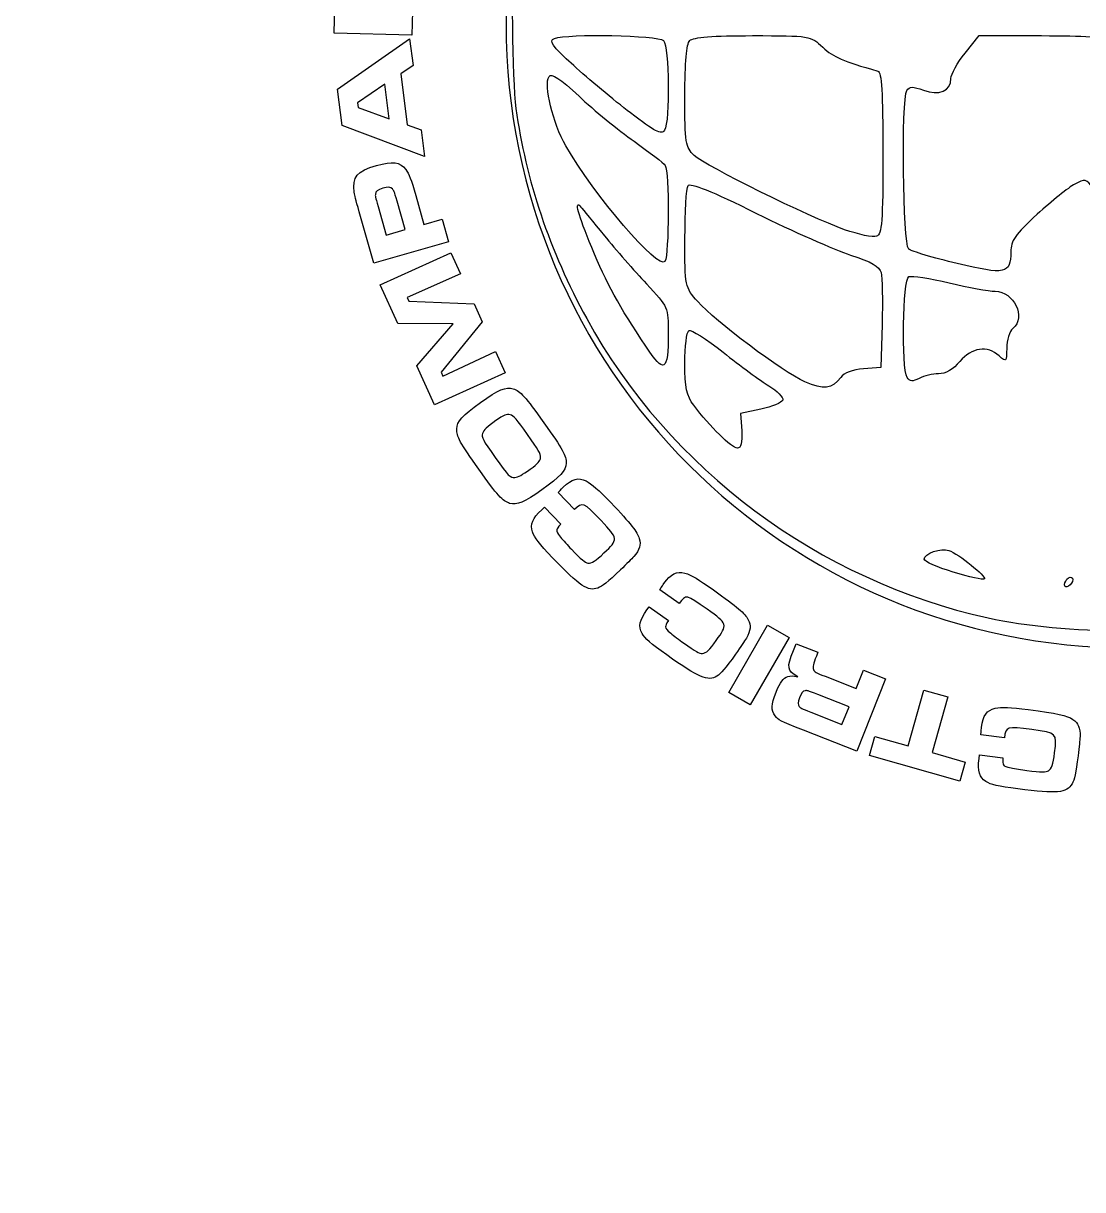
# Model space of a CAD drawing. Header units: millimetres. Extents: x -100 to 87, y -104 to 146.
# Drawn here: x -4.83 to 18.08, y 96.92 to 122.16 of the extents above; entities that cross this region are included whole.
import ezdxf

# ---------------------------------------------------------------- set-up
doc = ezdxf.new("R2010")
doc.units = ezdxf.units.MM
doc.header["$MEASUREMENT"] = 0
doc.layers.add('Layer 1', color=7, linetype='Continuous')

msp = doc.modelspace()

# ---------------------------------------------------------------- linework, layer by layer
at = {"layer": 'Layer 1', "color": 250, "lineweight": 20}
msp.add_open_spline([(54.1016, 110.9455), (54.1016, 110.9455), (54.1016, 110.9455), (54.1016, 110.9455), (54.1016, 110.9455), (51.9325, 110.9455), (50.1587, 109.2167), (50.1029, 107.0485), (50.1029, 107.0485), (50.1029, 107.0485), (50.1016, 100.9457), (50.1016, 100.9457), (50.1016, 100.9457), (50.1011, 98.1956), (47.8515, 95.9455), (45.1013, 95.9455), (45.1013, 95.9455), (45.1013, 95.9455), (-94.8981, 95.9455), (-94.8981, 95.9455), (-94.8981, 95.9455), (-97.6484, 95.9455), (-99.8984, 98.1956), (-99.8984, 100.9457), (-99.8984, 100.9457), (-99.8984, 100.9457), (-99.8984, 140.9453), (-99.8984, 140.9453), (-99.8984, 140.9453), (-99.8984, 143.6954), (-97.6484, 145.9455), (-94.8981, 145.9455), (-94.8981, 145.9455), (-94.8981, 145.9455), (45.1013, 145.9455), (45.1013, 145.9455), (45.1013, 145.9455), (47.8516, 145.9455), (50.101, 143.6954), (50.1016, 140.9453), (50.1016, 140.9453), (50.1016, 140.9453), (50.1029, 134.8425), (50.1029, 134.8425), (50.1029, 134.8425), (50.1587, 132.6743), (51.9325, 130.9455), (54.1016, 130.9455), (54.1016, 130.9455), (54.1016, 130.9455), (54.1016, 130.9455), (54.1016, 130.9455), (54.1016, 130.9455), (54.1016, 130.9455), (62.2716, 130.9455), (62.2716, 130.9455), (62.2716, 130.9455), (63.8286, 130.9455), (65.1023, 129.8324), (65.1023, 128.4719), (65.1023, 128.4719), (65.1023, 128.4719), (65.1023, 113.419), (65.1023, 113.419), (65.1023, 113.419), (65.1023, 112.0585), (63.8284, 110.9455), (62.2716, 110.9455), (62.2716, 110.9455), (62.2716, 110.9455), (54.1016, 110.9455), (54.1016, 110.9455)], degree=3, knots=[0, 0, 0, 0, 0.0526316, 0.0526316, 0.0526316, 0.0526316, 0.1052632, 0.1052632, 0.1052632, 0.1052632, 0.1578947, 0.1578947, 0.1578947, 0.1578947, 0.2105263, 0.2105263, 0.2105263, 0.2105263, 0.2631579, 0.2631579, 0.2631579, 0.2631579, 0.3157895, 0.3157895, 0.3157895, 0.3157895, 0.3684211, 0.3684211, 0.3684211, 0.3684211, 0.4210526, 0.4210526, 0.4210526, 0.4210526, 0.4736842, 0.4736842, 0.4736842, 0.4736842, 0.5263158, 0.5263158, 0.5263158, 0.5263158, 0.5789474, 0.5789474, 0.5789474, 0.5789474, 0.6315789, 0.6315789, 0.6315789, 0.6315789, 0.6842105, 0.6842105, 0.6842105, 0.6842105, 0.7368421, 0.7368421, 0.7368421, 0.7368421, 0.7894737, 0.7894737, 0.7894737, 0.7894737, 0.8421053, 0.8421053, 0.8421053, 0.8421053, 0.8947368, 0.8947368, 0.8947368, 0.8947368, 1, 1, 1, 1], dxfattribs=at)
at = {"layer": 'Layer 1', "color": 7}
msp.add_open_spline([(32.6312, 122.1556), (32.6312, 114.6936), (26.582, 108.6444), (19.12, 108.6444), (19.12, 108.6444), (11.658, 108.6444), (5.6088, 114.6936), (5.6088, 122.1556), (5.6088, 122.1556), (5.6088, 129.6177), (11.658, 135.6669), (19.12, 135.6669), (19.12, 135.6669), (26.582, 135.6669), (32.6312, 129.6177), (32.6312, 122.1556)], degree=3, knots=[0, 0, 0, 0, 0.2, 0.2, 0.2, 0.2, 0.4, 0.4, 0.4, 0.4, 0.6, 0.6, 0.6, 0.6, 1, 1, 1, 1], dxfattribs=at)
at = {"layer": 'Layer 1', "color": 250}
for points, knots in [([(5.7884, 123.9486), (5.8063, 124.1204), (5.9054, 124.6626), (6.0086, 125.1535), (6.0086, 125.1535), (6.9961, 129.8515), (10.9446, 133.9476), (15.5896, 135.0929), (15.5896, 135.0929), (18.0742, 135.7056), (21.5312, 135.5199), (23.7115, 134.6567), (23.7115, 134.6567), (25.3964, 133.9896), (27.3222, 132.7047), (28.546, 131.4312), (28.546, 131.4312), (30.128, 129.7849), (31.5609, 126.9934), (31.9634, 124.7735), (31.9634, 124.7735), (32.3447, 122.671), (32.1918, 119.9018), (31.5952, 118.1026), (31.5952, 118.1026), (31.2926, 117.19), (30.317, 115.2852), (29.7228, 114.4466), (29.7228, 114.4466), (29.0207, 113.4558), (27.6872, 112.1128), (26.7215, 111.4238), (26.7215, 111.4238), (25.3746, 110.4629), (23.3928, 109.5724), (21.928, 109.2698), (21.928, 109.2698), (20.2485, 108.9229), (17.692, 108.9346), (16.0358, 109.2968), (16.0358, 109.2968), (12.3784, 110.0967), (9.1356, 112.5151), (7.352, 115.773), (7.352, 115.773), (6.5497, 117.2384), (6.0326, 118.775), (5.8223, 120.3181), (5.8223, 120.3181), (5.7342, 120.9645), (5.7131, 123.2276), (5.7884, 123.9486)], [0, 0, 0, 0, 0.0714286, 0.0714286, 0.0714286, 0.0714286, 0.1428571, 0.1428571, 0.1428571, 0.1428571, 0.2142857, 0.2142857, 0.2142857, 0.2142857, 0.2857143, 0.2857143, 0.2857143, 0.2857143, 0.3571429, 0.3571429, 0.3571429, 0.3571429, 0.4285714, 0.4285714, 0.4285714, 0.4285714, 0.5, 0.5, 0.5, 0.5, 0.5714286, 0.5714286, 0.5714286, 0.5714286, 0.6428571, 0.6428571, 0.6428571, 0.6428571, 0.7142857, 0.7142857, 0.7142857, 0.7142857, 0.7857143, 0.7857143, 0.7857143, 0.7857143, 0.8571429, 0.8571429, 0.8571429, 0.8571429, 1, 1, 1, 1]), ([(1.887, 121.9489), (1.887, 121.9489), (3.5685, 121.9064), (3.5685, 121.9064), (3.5685, 121.9064), (3.5685, 121.9064), (3.5817, 122.4282), (3.5817, 122.4282), (3.5817, 122.4282), (3.5817, 122.4282), (2.3285, 122.4473), (2.3285, 122.4473), (2.3285, 122.4473), (2.3285, 122.4473), (2.3299, 122.5028), (2.3299, 122.5028), (2.3299, 122.5028), (2.3299, 122.5028), (3.6052, 123.356), (3.6052, 123.356), (3.6052, 123.356), (3.6052, 123.356), (3.6277, 124.2459), (3.6277, 124.2459), (3.6277, 124.2459), (3.6277, 124.2459), (1.9462, 124.2885), (1.9462, 124.2885), (1.9462, 124.2885), (1.9462, 124.2885), (1.933, 123.7665), (1.933, 123.7665), (1.933, 123.7665), (1.933, 123.7665), (3.1862, 123.7475), (3.1862, 123.7475), (3.1862, 123.7475), (3.1862, 123.7475), (3.1849, 123.6945), (3.1849, 123.6945), (3.1849, 123.6945), (3.1849, 123.6945), (1.9097, 122.8464), (1.9097, 122.8464), (1.9097, 122.8464), (1.9097, 122.8464), (1.887, 121.9489), (1.887, 121.9489)], [0, 0, 0, 0, 0.0769231, 0.0769231, 0.0769231, 0.0769231, 0.1538462, 0.1538462, 0.1538462, 0.1538462, 0.2307692, 0.2307692, 0.2307692, 0.2307692, 0.3076923, 0.3076923, 0.3076923, 0.3076923, 0.3846154, 0.3846154, 0.3846154, 0.3846154, 0.4615385, 0.4615385, 0.4615385, 0.4615385, 0.5384615, 0.5384615, 0.5384615, 0.5384615, 0.6153846, 0.6153846, 0.6153846, 0.6153846, 0.6923077, 0.6923077, 0.6923077, 0.6923077, 0.7692308, 0.7692308, 0.7692308, 0.7692308, 0.8461538, 0.8461538, 0.8461538, 0.8461538, 1, 1, 1, 1]), ([(8.2996, 120.2225), (8.8263, 119.8168), (8.9688, 119.7442), (9.0345, 119.8481), (9.0345, 119.8481), (9.1585, 120.044), (9.1394, 121.661), (9.0117, 121.7887), (9.0117, 121.7887), (8.895, 121.9054), (6.9378, 121.9438), (6.6542, 121.8349), (6.6542, 121.8349), (6.5226, 121.7845), (6.5939, 121.6844), (7.0708, 121.2499), (7.0708, 121.2499), (7.3872, 120.9616), (7.9402, 120.4993), (8.2996, 120.2225)], [0, 0, 0, 0, 0.1666667, 0.1666667, 0.1666667, 0.1666667, 0.3333333, 0.3333333, 0.3333333, 0.3333333, 0.5, 0.5, 0.5, 0.5, 0.6666667, 0.6666667, 0.6666667, 0.6666667, 1, 1, 1, 1]), ([(3.5952, 121.2466), (3.5952, 121.2466), (3.5218, 121.8244), (3.5218, 121.8244), (3.5218, 121.8244), (3.5218, 121.8244), (1.9642, 120.7392), (1.9642, 120.7392), (1.9642, 120.7392), (1.9642, 120.7392), (2.0648, 119.9487), (2.0648, 119.9487), (2.0648, 119.9487), (2.0648, 119.9487), (3.8456, 119.2777), (3.8456, 119.2777), (3.8456, 119.2777), (3.8456, 119.2777), (3.7718, 119.8582), (3.7718, 119.8582), (3.7718, 119.8582), (3.7718, 119.8582), (3.471, 119.9648), (3.471, 119.9648), (3.471, 119.9648), (3.471, 119.9648), (3.3307, 121.068), (3.3307, 121.068), (3.3307, 121.068), (3.3307, 121.068), (3.5952, 121.2466), (3.5952, 121.2466)], [0, 0, 0, 0, 0.1111111, 0.1111111, 0.1111111, 0.1111111, 0.2222222, 0.2222222, 0.2222222, 0.2222222, 0.3333333, 0.3333333, 0.3333333, 0.3333333, 0.4444444, 0.4444444, 0.4444444, 0.4444444, 0.5555556, 0.5555556, 0.5555556, 0.5555556, 0.6666667, 0.6666667, 0.6666667, 0.6666667, 0.7777778, 0.7777778, 0.7777778, 0.7777778, 1, 1, 1, 1]), ([(9.6766, 119.3049), (9.9202, 119.0768), (12.1609, 117.9699), (12.9311, 117.6972), (12.9311, 117.6972), (13.2361, 117.5892), (13.5474, 117.5246), (13.6228, 117.5535), (13.6228, 117.5535), (13.7396, 117.5983), (13.7599, 117.8642), (13.7599, 119.3521), (13.7599, 119.3521), (13.7599, 120.6728), (13.7327, 121.1058), (13.6483, 121.1294), (13.6483, 121.1294), (12.891, 121.3419), (12.6945, 121.427), (12.4614, 121.6433), (12.4614, 121.6433), (12.1898, 121.8955), (12.1879, 121.8958), (10.9397, 121.8958), (10.9397, 121.8958), (10.0867, 121.8958), (9.6559, 121.8618), (9.5829, 121.7887), (9.5829, 121.7887), (9.5112, 121.717), (9.4758, 121.3194), (9.4758, 120.5873), (9.4758, 120.5873), (9.4758, 119.5676), (9.4895, 119.4801), (9.6766, 119.3049)], [0, 0, 0, 0, 0.1, 0.1, 0.1, 0.1, 0.2, 0.2, 0.2, 0.2, 0.3, 0.3, 0.3, 0.3, 0.4, 0.4, 0.4, 0.4, 0.5, 0.5, 0.5, 0.5, 0.6, 0.6, 0.6, 0.6, 0.7, 0.7, 0.7, 0.7, 0.8, 0.8, 0.8, 0.8, 1, 1, 1, 1]), ([(14.3177, 117.2765), (14.3791, 117.2273), (14.851, 117.0867), (15.3664, 116.9638), (15.3664, 116.9638), (16.4077, 116.7157), (16.5267, 116.7412), (16.5267, 117.2131), (16.5267, 117.2131), (16.5267, 117.4599), (16.6177, 117.59), (17.0983, 118.0304), (17.0983, 118.0304), (17.4127, 118.3185), (17.7775, 118.6118), (17.9091, 118.6822), (17.9091, 118.6822), (18.1314, 118.8011), (18.1596, 118.7952), (18.3079, 118.5986), (18.3079, 118.5986), (18.4103, 118.4629), (18.5195, 118.4071), (18.6127, 118.4428), (18.6127, 118.4428), (18.7395, 118.4915), (18.758, 118.7021), (18.758, 120.0901), (18.758, 120.0901), (18.758, 121.2089), (18.7262, 121.7134), (18.651, 121.7887), (18.651, 121.7887), (18.5771, 121.8625), (18.1247, 121.8957), (17.1932, 121.8957), (17.1932, 121.8957), (17.1932, 121.8957), (15.8426, 121.8957), (15.8426, 121.8957), (15.8426, 121.8957), (15.8426, 121.8957), (15.5376, 121.5164), (15.5376, 121.5164), (15.5376, 121.5164), (15.3699, 121.3078), (15.2326, 121.0614), (15.2326, 120.9689), (15.2326, 120.9689), (15.2326, 120.6985), (14.9727, 120.5873), (14.637, 120.714), (14.637, 120.714), (14.4097, 120.7998), (14.3346, 120.7994), (14.2791, 120.7122), (14.2791, 120.7122), (14.1556, 120.5176), (14.1909, 117.3781), (14.3178, 117.2765), (14.3178, 117.2765), (14.3178, 117.2765), (14.3177, 117.2765), (14.3177, 117.2765)], [0, 0, 0, 0, 0.0588235, 0.0588235, 0.0588235, 0.0588235, 0.1176471, 0.1176471, 0.1176471, 0.1176471, 0.1764706, 0.1764706, 0.1764706, 0.1764706, 0.2352941, 0.2352941, 0.2352941, 0.2352941, 0.2941176, 0.2941176, 0.2941176, 0.2941176, 0.3529412, 0.3529412, 0.3529412, 0.3529412, 0.4117647, 0.4117647, 0.4117647, 0.4117647, 0.4705882, 0.4705882, 0.4705882, 0.4705882, 0.5294118, 0.5294118, 0.5294118, 0.5294118, 0.5882353, 0.5882353, 0.5882353, 0.5882353, 0.6470588, 0.6470588, 0.6470588, 0.6470588, 0.7058824, 0.7058824, 0.7058824, 0.7058824, 0.7647059, 0.7647059, 0.7647059, 0.7647059, 0.8235294, 0.8235294, 0.8235294, 0.8235294, 0.8823529, 0.8823529, 0.8823529, 0.8823529, 1, 1, 1, 1]), ([(6.8996, 119.5112), (7.5033, 118.452), (8.916, 116.8059), (9.0459, 117.0105), (9.0459, 117.0105), (9.1346, 117.1501), (9.1386, 118.9635), (9.0505, 119.0874), (9.0505, 119.0874), (9.0144, 119.1382), (8.7108, 119.3732), (8.3759, 119.6098), (8.3759, 119.6098), (8.0409, 119.8464), (7.5057, 120.2842), (7.1865, 120.5828), (7.1865, 120.5828), (6.7766, 120.9662), (6.5858, 121.0929), (6.5369, 121.0138), (6.5369, 121.0138), (6.4206, 120.8257), (6.6192, 120.0034), (6.8996, 119.5112), (6.8996, 119.5112), (6.8996, 119.5112), (6.8996, 119.5112), (6.8996, 119.5112)], [0, 0, 0, 0, 0.125, 0.125, 0.125, 0.125, 0.25, 0.25, 0.25, 0.25, 0.375, 0.375, 0.375, 0.375, 0.5, 0.5, 0.5, 0.5, 0.625, 0.625, 0.625, 0.625, 0.75, 0.75, 0.75, 0.75, 1, 1, 1, 1]), ([(2.9881, 120.844), (2.9881, 120.844), (3.0829, 120.0985), (3.0829, 120.0985), (3.0829, 120.0985), (3.0829, 120.0985), (2.4088, 120.3407), (2.4088, 120.3407), (2.4088, 120.3407), (2.4088, 120.3407), (2.3961, 120.4408), (2.3961, 120.4408), (2.3961, 120.4408), (2.3961, 120.4408), (2.9881, 120.844), (2.9881, 120.844)], [0, 0, 0, 0, 0.2, 0.2, 0.2, 0.2, 0.4, 0.4, 0.4, 0.4, 0.6, 0.6, 0.6, 0.6, 1, 1, 1, 1]), ([(4.366, 117.4323), (4.366, 117.4323), (4.2262, 117.9248), (4.2262, 117.9248), (4.2262, 117.9248), (4.2262, 117.9248), (3.8307, 117.8125), (3.8307, 117.8125), (3.8307, 117.8125), (3.8307, 117.8125), (3.6544, 118.4335), (3.6544, 118.4335), (3.6544, 118.4335), (3.5524, 118.7926), (3.5111, 118.9014), (3.4389, 118.9988), (3.4389, 118.9988), (3.313, 119.165), (3.1551, 119.1857), (2.8033, 119.0858), (2.8033, 119.0858), (2.3812, 118.966), (2.2782, 118.8397), (2.3255, 118.5071), (2.3255, 118.5071), (2.3392, 118.4218), (2.3505, 118.3726), (2.4332, 118.0815), (2.4332, 118.0815), (2.4332, 118.0815), (2.748, 116.9729), (2.748, 116.9729), (2.748, 116.9729), (2.748, 116.9729), (4.366, 117.4323), (4.366, 117.4323)], [0, 0, 0, 0, 0.1, 0.1, 0.1, 0.1, 0.2, 0.2, 0.2, 0.2, 0.3, 0.3, 0.3, 0.3, 0.4, 0.4, 0.4, 0.4, 0.5, 0.5, 0.5, 0.5, 0.6, 0.6, 0.6, 0.6, 0.7, 0.7, 0.7, 0.7, 0.8, 0.8, 0.8, 0.8, 1, 1, 1, 1]), ([(9.7546, 116.1401), (10.1225, 115.7211), (11.5948, 114.6187), (12.0717, 114.4052), (12.0717, 114.4052), (12.4745, 114.2248), (12.6656, 114.248), (12.8466, 114.4993), (12.8466, 114.4993), (12.9165, 114.5964), (13.1037, 114.6667), (13.3375, 114.6836), (13.3375, 114.6836), (13.3375, 114.6836), (13.7153, 114.711), (13.7153, 114.711), (13.7153, 114.711), (13.7153, 114.711), (13.7413, 115.6482), (13.7413, 115.6482), (13.7413, 115.6482), (13.7556, 116.1636), (13.7469, 116.6674), (13.7219, 116.7676), (13.7219, 116.7676), (13.6886, 116.9013), (13.512, 117.0029), (13.0597, 117.1486), (13.0597, 117.1486), (12.7204, 117.2579), (11.8054, 117.6635), (11.0262, 118.0501), (11.0262, 118.0501), (10.0585, 118.5303), (9.5889, 118.7206), (9.5441, 118.6509), (9.5441, 118.6509), (9.508, 118.5948), (9.4779, 118.0783), (9.4772, 117.5032), (9.4772, 117.5032), (9.4758, 116.4588), (9.476, 116.4573), (9.7546, 116.1401)], [0, 0, 0, 0, 0.0833333, 0.0833333, 0.0833333, 0.0833333, 0.1666667, 0.1666667, 0.1666667, 0.1666667, 0.25, 0.25, 0.25, 0.25, 0.3333333, 0.3333333, 0.3333333, 0.3333333, 0.4166667, 0.4166667, 0.4166667, 0.4166667, 0.5, 0.5, 0.5, 0.5, 0.5833333, 0.5833333, 0.5833333, 0.5833333, 0.6666667, 0.6666667, 0.6666667, 0.6666667, 0.75, 0.75, 0.75, 0.75, 0.8333333, 0.8333333, 0.8333333, 0.8333333, 1, 1, 1, 1]), ([(3.4256, 117.6975), (3.4256, 117.6975), (3.0132, 117.5804), (3.0132, 117.5804), (3.0132, 117.5804), (3.0132, 117.5804), (2.8383, 118.1966), (2.8383, 118.1966), (2.8383, 118.1966), (2.778, 118.418), (2.7766, 118.4228), (2.7816, 118.4609), (2.7816, 118.4609), (2.7886, 118.5285), (2.8292, 118.5609), (2.9432, 118.5933), (2.9432, 118.5933), (3.0572, 118.6257), (3.1081, 118.6218), (3.1486, 118.5809), (3.1486, 118.5809), (3.1821, 118.5459), (3.1849, 118.5361), (3.2507, 118.3137), (3.2507, 118.3137), (3.2507, 118.3137), (3.4256, 117.6975), (3.4256, 117.6975)], [0, 0, 0, 0, 0.125, 0.125, 0.125, 0.125, 0.25, 0.25, 0.25, 0.25, 0.375, 0.375, 0.375, 0.375, 0.5, 0.5, 0.5, 0.5, 0.625, 0.625, 0.625, 0.625, 0.75, 0.75, 0.75, 0.75, 1, 1, 1, 1]), ([(7.4607, 117.3099), (7.7782, 116.5428), (8.0517, 116.0428), (8.6294, 115.1727), (8.6294, 115.1727), (9.0293, 114.5704), (9.1154, 114.6199), (9.1174, 115.454), (9.1174, 115.454), (9.1188, 116.0132), (9.1144, 116.0231), (8.6452, 116.525), (8.6452, 116.525), (8.3847, 116.8036), (7.9749, 117.2726), (7.7345, 117.5671), (7.7345, 117.5671), (7.4942, 117.8616), (7.2655, 118.1408), (7.2263, 118.1874), (7.2263, 118.1874), (7.0736, 118.3695), (7.1671, 118.0191), (7.4607, 117.3099)], [0, 0, 0, 0, 0.1428571, 0.1428571, 0.1428571, 0.1428571, 0.2857143, 0.2857143, 0.2857143, 0.2857143, 0.4285714, 0.4285714, 0.4285714, 0.4285714, 0.5714286, 0.5714286, 0.5714286, 0.5714286, 0.7142857, 0.7142857, 0.7142857, 0.7142857, 1, 1, 1, 1]), ([(4.058, 113.9058), (4.058, 113.9058), (5.5907, 114.5986), (5.5907, 114.5986), (5.5907, 114.5986), (5.5907, 114.5986), (5.3829, 115.0582), (5.3829, 115.0582), (5.3829, 115.0582), (5.3829, 115.0582), (4.2414, 114.5284), (4.2414, 114.5284), (4.2414, 114.5284), (4.2414, 114.5284), (4.204, 114.6111), (4.204, 114.6111), (4.204, 114.6111), (4.204, 114.6111), (5.09, 115.7062), (5.09, 115.7062), (5.09, 115.7062), (5.09, 115.7062), (4.9145, 116.0945), (4.9145, 116.0945), (4.9145, 116.0945), (4.9145, 116.0945), (3.507, 116.153), (3.507, 116.153), (3.507, 116.153), (3.507, 116.153), (3.4717, 116.2311), (3.4717, 116.2311), (3.4717, 116.2311), (3.4717, 116.2311), (4.6236, 116.738), (4.6236, 116.738), (4.6236, 116.738), (4.6236, 116.738), (4.4158, 117.1976), (4.4158, 117.1976), (4.4158, 117.1976), (4.4158, 117.1976), (2.8832, 116.5048), (2.8832, 116.5048), (2.8832, 116.5048), (2.8832, 116.5048), (3.2634, 115.6637), (3.2634, 115.6637), (3.2634, 115.6637), (3.2634, 115.6637), (4.465, 115.6562), (4.465, 115.6562), (4.465, 115.6562), (4.465, 115.6562), (3.6758, 114.7514), (3.6758, 114.7514), (3.6758, 114.7514), (3.6758, 114.7514), (4.058, 113.9058), (4.058, 113.9058)], [0, 0, 0, 0, 0.0625, 0.0625, 0.0625, 0.0625, 0.125, 0.125, 0.125, 0.125, 0.1875, 0.1875, 0.1875, 0.1875, 0.25, 0.25, 0.25, 0.25, 0.3125, 0.3125, 0.3125, 0.3125, 0.375, 0.375, 0.375, 0.375, 0.4375, 0.4375, 0.4375, 0.4375, 0.5, 0.5, 0.5, 0.5, 0.5625, 0.5625, 0.5625, 0.5625, 0.625, 0.625, 0.625, 0.625, 0.6875, 0.6875, 0.6875, 0.6875, 0.75, 0.75, 0.75, 0.75, 0.8125, 0.8125, 0.8125, 0.8125, 0.875, 0.875, 0.875, 0.875, 1, 1, 1, 1]), ([(14.2854, 114.501), (14.3442, 114.4082), (14.4047, 114.4031), (14.5459, 114.4787), (14.5459, 114.4787), (14.6471, 114.5328), (14.8356, 114.5771), (14.9647, 114.5771), (14.9647, 114.5771), (15.1159, 114.5771), (15.2795, 114.6724), (15.4247, 114.8449), (15.4247, 114.8449), (15.6803, 115.1486), (16.0185, 115.1964), (16.2742, 114.9649), (16.2742, 114.9649), (16.4294, 114.8245), (16.4374, 114.8327), (16.4374, 115.1325), (16.4374, 115.1325), (16.4374, 115.3059), (16.4977, 115.4978), (16.5713, 115.5589), (16.5713, 115.5589), (16.8629, 115.8009), (16.5948, 116.3617), (16.1869, 116.3628), (16.1869, 116.3628), (16.0547, 116.3628), (15.6073, 116.4447), (15.1927, 116.5441), (15.1927, 116.5441), (14.7781, 116.6435), (14.3865, 116.7048), (14.3225, 116.6802), (14.3225, 116.6802), (14.1875, 116.6284), (14.1548, 114.7071), (14.2854, 114.501), (14.2854, 114.501), (14.2854, 114.501), (14.2854, 114.501), (14.2854, 114.501)], [0, 0, 0, 0, 0.0833333, 0.0833333, 0.0833333, 0.0833333, 0.1666667, 0.1666667, 0.1666667, 0.1666667, 0.25, 0.25, 0.25, 0.25, 0.3333333, 0.3333333, 0.3333333, 0.3333333, 0.4166667, 0.4166667, 0.4166667, 0.4166667, 0.5, 0.5, 0.5, 0.5, 0.5833333, 0.5833333, 0.5833333, 0.5833333, 0.6666667, 0.6666667, 0.6666667, 0.6666667, 0.75, 0.75, 0.75, 0.75, 0.8333333, 0.8333333, 0.8333333, 0.8333333, 1, 1, 1, 1]), ([(9.6691, 113.8975), (10.0106, 113.4426), (10.4904, 112.9706), (10.6112, 112.9706), (10.6112, 112.9706), (10.6932, 112.9706), (10.7214, 113.0826), (10.7046, 113.3431), (10.7046, 113.3431), (10.7046, 113.3431), (10.6807, 113.7155), (10.6807, 113.7155), (10.6807, 113.7155), (10.6807, 113.7155), (11.1197, 113.8116), (11.1197, 113.8116), (11.1197, 113.8116), (11.3612, 113.8645), (11.5739, 113.9536), (11.5924, 114.0095), (11.5924, 114.0095), (11.611, 114.0654), (11.477, 114.2034), (11.2947, 114.316), (11.2947, 114.316), (11.1124, 114.4287), (10.6674, 114.756), (10.3058, 115.0433), (10.3058, 115.0433), (9.9442, 115.3307), (9.6095, 115.5418), (9.562, 115.5125), (9.562, 115.5125), (9.5146, 115.4831), (9.4758, 115.1657), (9.4758, 114.807), (9.4758, 114.807), (9.4758, 114.2771), (9.5119, 114.1068), (9.6691, 113.8975), (9.6691, 113.8975), (9.6691, 113.8975), (9.6691, 113.8975), (9.6691, 113.8975)], [0, 0, 0, 0, 0.0833333, 0.0833333, 0.0833333, 0.0833333, 0.1666667, 0.1666667, 0.1666667, 0.1666667, 0.25, 0.25, 0.25, 0.25, 0.3333333, 0.3333333, 0.3333333, 0.3333333, 0.4166667, 0.4166667, 0.4166667, 0.4166667, 0.5, 0.5, 0.5, 0.5, 0.5833333, 0.5833333, 0.5833333, 0.5833333, 0.6666667, 0.6666667, 0.6666667, 0.6666667, 0.75, 0.75, 0.75, 0.75, 0.8333333, 0.8333333, 0.8333333, 0.8333333, 1, 1, 1, 1]), ([(5.0182, 112.5124), (5.423, 111.9431), (5.533, 111.8233), (5.6856, 111.774), (5.6856, 111.774), (5.8388, 111.7283), (6.004, 111.7962), (6.3842, 112.0665), (6.3842, 112.0665), (6.785, 112.3515), (6.9008, 112.4802), (6.9084, 112.6436), (6.9084, 112.6436), (6.9119, 112.8039), (6.8334, 112.9492), (6.4272, 113.5205), (6.4272, 113.5205), (6.0267, 114.0836), (5.9153, 114.2055), (5.7627, 114.2547), (5.7627, 114.2547), (5.6059, 114.3012), (5.4484, 114.2355), (5.0538, 113.9549), (5.0538, 113.9549), (4.6613, 113.6758), (4.5454, 113.5471), (4.5398, 113.3852), (4.5398, 113.3852), (4.5363, 113.2248), (4.6134, 113.0816), (5.0182, 112.5124)], [0, 0, 0, 0, 0.1111111, 0.1111111, 0.1111111, 0.1111111, 0.2222222, 0.2222222, 0.2222222, 0.2222222, 0.3333333, 0.3333333, 0.3333333, 0.3333333, 0.4444444, 0.4444444, 0.4444444, 0.4444444, 0.5555556, 0.5555556, 0.5555556, 0.5555556, 0.6666667, 0.6666667, 0.6666667, 0.6666667, 0.7777778, 0.7777778, 0.7777778, 0.7777778, 1, 1, 1, 1]), ([(5.3737, 112.7652), (5.1004, 113.1495), (5.0716, 113.2033), (5.1004, 113.2888), (5.1004, 113.2888), (5.1229, 113.3573), (5.1943, 113.4267), (5.3894, 113.5655), (5.3894, 113.5655), (5.5539, 113.6825), (5.6258, 113.7118), (5.6964, 113.6909), (5.6964, 113.6909), (5.7756, 113.6667), (5.8363, 113.5986), (6.0716, 113.2676), (6.0716, 113.2676), (6.3127, 112.9286), (6.3572, 112.8488), (6.354, 112.7661), (6.354, 112.7661), (6.35, 112.689), (6.3034, 112.6372), (6.1328, 112.5159), (6.1328, 112.5159), (5.9519, 112.3873), (5.8701, 112.3414), (5.8003, 112.3351), (5.8003, 112.3351), (5.697, 112.3237), (5.6602, 112.3624), (5.3737, 112.7652)], [0, 0, 0, 0, 0.1111111, 0.1111111, 0.1111111, 0.1111111, 0.2222222, 0.2222222, 0.2222222, 0.2222222, 0.3333333, 0.3333333, 0.3333333, 0.3333333, 0.4444444, 0.4444444, 0.4444444, 0.4444444, 0.5555556, 0.5555556, 0.5555556, 0.5555556, 0.6666667, 0.6666667, 0.6666667, 0.6666667, 0.7777778, 0.7777778, 0.7777778, 0.7777778, 1, 1, 1, 1]), ([(7.0869, 111.6387), (7.2694, 111.8092), (7.2764, 111.8054), (7.6627, 111.4002), (7.6627, 111.4002), (8.0368, 111.0077), (8.0365, 110.997), (7.7262, 110.7012), (7.7262, 110.7012), (7.5437, 110.5272), (7.4568, 110.4722), (7.3803, 110.4829), (7.3803, 110.4829), (7.3127, 110.4917), (7.241, 110.5523), (7.0218, 110.7823), (7.0218, 110.7823), (6.9417, 110.8663), (6.841, 110.9793), (6.789, 111.0412), (6.789, 111.0412), (6.7179, 111.1267), (6.6991, 111.1646), (6.7054, 111.1983), (6.7054, 111.1983), (6.7115, 111.2321), (6.7244, 111.2514), (6.7922, 111.3229), (6.7922, 111.3229), (6.7922, 111.3229), (6.439, 111.6935), (6.439, 111.6935), (6.439, 111.6935), (6.439, 111.6935), (6.3788, 111.6361), (6.3788, 111.6361), (6.3788, 111.6361), (6.178, 111.4447), (6.1267, 111.3193), (6.18, 111.1574), (6.18, 111.1574), (6.2181, 111.037), (6.3185, 110.9097), (6.616, 110.5976), (6.616, 110.5976), (7.211, 109.9733), (7.3744, 109.8642), (7.5938, 109.9409), (7.5938, 109.9409), (7.6911, 109.9779), (7.802, 110.0662), (8.0812, 110.3324), (8.0812, 110.3324), (8.2218, 110.4664), (8.3223, 110.5692), (8.3736, 110.625), (8.3736, 110.625), (8.4966, 110.7701), (8.5295, 110.8782), (8.4899, 111.0111), (8.4899, 111.0111), (8.4453, 111.1602), (8.3137, 111.3275), (7.8718, 111.7911), (7.8718, 111.7911), (7.6056, 112.0704), (7.4641, 112.1933), (7.3373, 112.2606), (7.3373, 112.2606), (7.1716, 112.343), (7.0352, 112.3071), (6.8435, 112.1244), (6.8435, 112.1244), (6.8253, 112.107), (6.7996, 112.079), (6.7319, 112.0111), (6.7319, 112.0111), (6.7319, 112.0111), (7.0869, 111.6387), (7.0869, 111.6387)], [0, 0, 0, 0, 0.047619, 0.047619, 0.047619, 0.047619, 0.0952381, 0.0952381, 0.0952381, 0.0952381, 0.1428571, 0.1428571, 0.1428571, 0.1428571, 0.1904762, 0.1904762, 0.1904762, 0.1904762, 0.2380952, 0.2380952, 0.2380952, 0.2380952, 0.2857143, 0.2857143, 0.2857143, 0.2857143, 0.3333333, 0.3333333, 0.3333333, 0.3333333, 0.3809524, 0.3809524, 0.3809524, 0.3809524, 0.4285714, 0.4285714, 0.4285714, 0.4285714, 0.4761905, 0.4761905, 0.4761905, 0.4761905, 0.5238095, 0.5238095, 0.5238095, 0.5238095, 0.5714286, 0.5714286, 0.5714286, 0.5714286, 0.6190476, 0.6190476, 0.6190476, 0.6190476, 0.6666667, 0.6666667, 0.6666667, 0.6666667, 0.7142857, 0.7142857, 0.7142857, 0.7142857, 0.7619048, 0.7619048, 0.7619048, 0.7619048, 0.8095238, 0.8095238, 0.8095238, 0.8095238, 0.8571429, 0.8571429, 0.8571429, 0.8571429, 0.9047619, 0.9047619, 0.9047619, 0.9047619, 1, 1, 1, 1]), ([(15.2819, 110.2855), (15.6281, 110.1803), (15.9312, 110.1141), (15.9554, 110.1383), (15.9554, 110.1383), (16.0057, 110.1886), (15.3899, 110.6853), (15.1879, 110.7574), (15.1879, 110.7574), (15.02, 110.8172), (14.6524, 110.686), (14.6524, 110.5663), (14.6524, 110.5663), (14.6524, 110.517), (14.9357, 110.3907), (15.2819, 110.2855), (15.2819, 110.2855), (15.2819, 110.2855), (15.2819, 110.2855), (15.2819, 110.2855)], [0, 0, 0, 0, 0.1666667, 0.1666667, 0.1666667, 0.1666667, 0.3333333, 0.3333333, 0.3333333, 0.3333333, 0.5, 0.5, 0.5, 0.5, 0.6666667, 0.6666667, 0.6666667, 0.6666667, 1, 1, 1, 1]), ([(9.35, 109.6058), (9.4968, 109.8078), (9.5044, 109.8055), (9.9606, 109.4811), (9.9606, 109.4811), (10.4025, 109.1668), (10.4043, 109.1562), (10.1558, 108.8069), (10.1558, 108.8069), (10.0097, 108.6013), (9.9348, 108.5309), (9.8577, 108.5268), (9.8577, 108.5268), (9.7897, 108.5227), (9.7078, 108.5685), (9.4488, 108.7527), (9.4488, 108.7527), (9.3543, 108.8199), (9.2339, 108.9117), (9.1711, 108.9626), (9.1711, 108.9626), (9.085, 109.033), (9.0594, 109.0666), (9.0591, 109.101), (9.0591, 109.101), (9.0587, 109.1352), (9.0677, 109.1567), (9.1207, 109.2398), (9.1207, 109.2398), (9.1207, 109.2398), (8.7035, 109.5364), (8.7035, 109.5364), (8.7035, 109.5364), (8.7035, 109.5364), (8.6553, 109.4686), (8.6553, 109.4686), (8.6553, 109.4686), (8.4945, 109.2426), (8.468, 109.1097), (8.5511, 108.961), (8.5511, 108.961), (8.6114, 108.85), (8.7342, 108.744), (9.0856, 108.4941), (9.0856, 108.4941), (9.7884, 107.9944), (9.9695, 107.9182), (10.1703, 108.0353), (10.1703, 108.0353), (10.2588, 108.0901), (10.3509, 108.1978), (10.5745, 108.5122), (10.5745, 108.5122), (10.687, 108.6705), (10.7661, 108.7906), (10.8059, 108.8552), (10.8059, 108.8552), (10.8991, 109.021), (10.9108, 109.1333), (10.8467, 109.2562), (10.8467, 109.2562), (10.7746, 109.3942), (10.6136, 109.5334), (10.0916, 109.9046), (10.0916, 109.9046), (9.7772, 110.1282), (9.6149, 110.222), (9.4776, 110.2639), (9.4776, 110.2639), (9.2993, 110.3133), (9.1722, 110.2521), (9.0187, 110.0363), (9.0187, 110.0363), (9.0041, 110.0158), (8.9842, 109.9835), (8.9307, 109.904), (8.9307, 109.904), (8.9307, 109.904), (9.35, 109.6058), (9.35, 109.6058)], [0, 0, 0, 0, 0.047619, 0.047619, 0.047619, 0.047619, 0.0952381, 0.0952381, 0.0952381, 0.0952381, 0.1428571, 0.1428571, 0.1428571, 0.1428571, 0.1904762, 0.1904762, 0.1904762, 0.1904762, 0.2380952, 0.2380952, 0.2380952, 0.2380952, 0.2857143, 0.2857143, 0.2857143, 0.2857143, 0.3333333, 0.3333333, 0.3333333, 0.3333333, 0.3809524, 0.3809524, 0.3809524, 0.3809524, 0.4285714, 0.4285714, 0.4285714, 0.4285714, 0.4761905, 0.4761905, 0.4761905, 0.4761905, 0.5238095, 0.5238095, 0.5238095, 0.5238095, 0.5714286, 0.5714286, 0.5714286, 0.5714286, 0.6190476, 0.6190476, 0.6190476, 0.6190476, 0.6666667, 0.6666667, 0.6666667, 0.6666667, 0.7142857, 0.7142857, 0.7142857, 0.7142857, 0.7619048, 0.7619048, 0.7619048, 0.7619048, 0.8095238, 0.8095238, 0.8095238, 0.8095238, 0.8571429, 0.8571429, 0.8571429, 0.8571429, 0.9047619, 0.9047619, 0.9047619, 0.9047619, 1, 1, 1, 1]), ([(17.7762, 109.9806), (17.8253, 110.011), (17.8655, 110.076), (17.8655, 110.125), (17.8655, 110.125), (17.8655, 110.1741), (17.8253, 110.1895), (17.7762, 110.1591), (17.7762, 110.1591), (17.7271, 110.1288), (17.687, 110.0638), (17.687, 110.0147), (17.687, 110.0147), (17.687, 109.9656), (17.7272, 109.9503), (17.7762, 109.9806)], [0, 0, 0, 0, 0.2, 0.2, 0.2, 0.2, 0.4, 0.4, 0.4, 0.4, 0.6, 0.6, 0.6, 0.6, 1, 1, 1, 1]), ([(10.8904, 107.412), (10.8904, 107.412), (11.7289, 108.8701), (11.7289, 108.8701), (11.7289, 108.8701), (11.7289, 108.8701), (11.2632, 109.1379), (11.2632, 109.1379), (11.2632, 109.1379), (11.2632, 109.1379), (10.4247, 107.6797), (10.4247, 107.6797), (10.4247, 107.6797), (10.4247, 107.6797), (10.8904, 107.412), (10.8904, 107.412)], [0, 0, 0, 0, 0.2, 0.2, 0.2, 0.2, 0.4, 0.4, 0.4, 0.4, 0.6, 0.6, 0.6, 0.6, 1, 1, 1, 1]), ([(13.8137, 107.9741), (13.8137, 107.9741), (13.3374, 108.1619), (13.3374, 108.1619), (13.3374, 108.1619), (13.3374, 108.1619), (13.181, 107.7654), (13.181, 107.7654), (13.181, 107.7654), (13.181, 107.7654), (12.5078, 108.0309), (12.5078, 108.0309), (12.5078, 108.0309), (12.3107, 108.1086), (12.2773, 108.1273), (12.2593, 108.1777), (12.2593, 108.1777), (12.2375, 108.2324), (12.2503, 108.2924), (12.3197, 108.4683), (12.3197, 108.4683), (12.3197, 108.4683), (12.3521, 108.5504), (12.3521, 108.5504), (12.3521, 108.5504), (12.3521, 108.5504), (11.8829, 108.7355), (11.8829, 108.7355), (11.8829, 108.7355), (11.8829, 108.7355), (11.8255, 108.59), (11.8255, 108.59), (11.8255, 108.59), (11.6736, 108.2325), (11.6881, 108.1454), (11.9187, 108.022), (11.9187, 108.022), (11.8146, 108.0467), (11.7627, 108.0456), (11.7009, 108.0265), (11.7009, 108.0265), (11.5976, 107.9914), (11.539, 107.9115), (11.4502, 107.6863), (11.4502, 107.6863), (11.3438, 107.4165), (11.3373, 107.297), (11.4283, 107.1771), (11.4283, 107.1771), (11.5052, 107.0764), (11.5052, 107.0764), (12.0447, 106.8636), (12.0447, 106.8636), (12.0447, 106.8636), (13.1966, 106.4093), (13.1966, 106.4093), (13.1966, 106.4093), (13.1966, 106.4093), (13.8137, 107.9741), (13.8137, 107.9741)], [0, 0, 0, 0, 0.0625, 0.0625, 0.0625, 0.0625, 0.125, 0.125, 0.125, 0.125, 0.1875, 0.1875, 0.1875, 0.1875, 0.25, 0.25, 0.25, 0.25, 0.3125, 0.3125, 0.3125, 0.3125, 0.375, 0.375, 0.375, 0.375, 0.4375, 0.4375, 0.4375, 0.4375, 0.5, 0.5, 0.5, 0.5, 0.5625, 0.5625, 0.5625, 0.5625, 0.625, 0.625, 0.625, 0.625, 0.6875, 0.6875, 0.6875, 0.6875, 0.75, 0.75, 0.75, 0.75, 0.8125, 0.8125, 0.8125, 0.8125, 0.875, 0.875, 0.875, 0.875, 1, 1, 1, 1]), ([(13.0265, 107.3737), (13.0265, 107.3737), (12.8748, 106.9889), (12.8748, 106.9889), (12.8748, 106.9889), (12.8748, 106.9889), (12.2039, 107.2535), (12.2039, 107.2535), (12.2039, 107.2535), (11.9843, 107.3428), (11.9796, 107.3446), (11.9509, 107.375), (11.9509, 107.375), (11.9147, 107.4137), (11.9144, 107.468), (11.9541, 107.5688), (11.9541, 107.5688), (11.9939, 107.6697), (12.0265, 107.7111), (12.0789, 107.7203), (12.0789, 107.7203), (12.1191, 107.726), (12.1191, 107.726), (12.3556, 107.6383), (12.3556, 107.6383), (12.3556, 107.6383), (13.0265, 107.3737), (13.0265, 107.3737)], [0, 0, 0, 0, 0.125, 0.125, 0.125, 0.125, 0.25, 0.25, 0.25, 0.25, 0.375, 0.375, 0.375, 0.375, 0.5, 0.5, 0.5, 0.5, 0.625, 0.625, 0.625, 0.625, 0.75, 0.75, 0.75, 0.75, 1, 1, 1, 1]), ([(15.4254, 105.7634), (15.4254, 105.7634), (15.5425, 106.1758), (15.5425, 106.1758), (15.5425, 106.1758), (15.5425, 106.1758), (14.8219, 106.3803), (14.8219, 106.3803), (14.8219, 106.3803), (14.8219, 106.3803), (15.1643, 107.586), (15.1643, 107.586), (15.1643, 107.586), (15.1643, 107.586), (14.6476, 107.7327), (14.6476, 107.7327), (14.6476, 107.7327), (14.6476, 107.7327), (14.3053, 106.5271), (14.3053, 106.5271), (14.3053, 106.5271), (14.3053, 106.5271), (13.5848, 106.7316), (13.5848, 106.7316), (13.5848, 106.7316), (13.5848, 106.7316), (13.4677, 106.3192), (13.4677, 106.3192), (13.4677, 106.3192), (13.4677, 106.3192), (15.4254, 105.7634), (15.4254, 105.7634)], [0, 0, 0, 0, 0.1111111, 0.1111111, 0.1111111, 0.1111111, 0.2222222, 0.2222222, 0.2222222, 0.2222222, 0.3333333, 0.3333333, 0.3333333, 0.3333333, 0.4444444, 0.4444444, 0.4444444, 0.4444444, 0.5555556, 0.5555556, 0.5555556, 0.5555556, 0.6666667, 0.6666667, 0.6666667, 0.6666667, 0.7777778, 0.7777778, 0.7777778, 0.7777778, 1, 1, 1, 1]), ([(16.3867, 106.6999), (16.4207, 106.9473), (16.4286, 106.9488), (16.9839, 106.8782), (16.9839, 106.8782), (17.5218, 106.8098), (17.5284, 106.8013), (17.4743, 106.376), (17.4743, 106.376), (17.4425, 106.1258), (17.4097, 106.0284), (17.3436, 105.9884), (17.3436, 105.9884), (17.2857, 105.9526), (17.1918, 105.9544), (16.8766, 105.9945), (16.8766, 105.9945), (16.7615, 106.0091), (16.612, 106.0331), (16.5326, 106.0484), (16.5326, 106.0484), (16.4236, 106.0698), (16.3851, 106.0874), (16.3686, 106.1175), (16.3686, 106.1175), (16.3521, 106.1476), (16.3499, 106.1707), (16.3573, 106.269), (16.3573, 106.269), (16.3573, 106.269), (15.8495, 106.3335), (15.8495, 106.3335), (15.8495, 106.3335), (15.8495, 106.3335), (15.839, 106.251), (15.839, 106.251), (15.839, 106.251), (15.804, 105.9758), (15.8434, 105.8462), (15.9869, 105.7543), (15.9869, 105.7543), (16.0925, 105.6849), (16.2506, 105.6495), (16.6784, 105.5951), (16.6784, 105.5951), (17.5339, 105.4863), (17.7295, 105.5047), (17.8512, 105.7027), (17.8512, 105.7027), (17.9034, 105.7927), (17.9337, 105.9312), (17.9824, 106.3139), (17.9824, 106.3139), (18.0069, 106.5066), (18.02, 106.6498), (18.0246, 106.7255), (18.0246, 106.7255), (18.0284, 106.9156), (17.9857, 107.0202), (17.8712, 107.0983), (17.8712, 107.0983), (17.7425, 107.1859), (17.5348, 107.2326), (16.8994, 107.3134), (16.8994, 107.3134), (16.5167, 107.3621), (16.3294, 107.3682), (16.1885, 107.3403), (16.1885, 107.3403), (16.008, 107.2997), (15.9248, 107.1857), (15.8914, 106.9231), (15.8914, 106.9231), (15.8883, 106.8981), (15.886, 106.8601), (15.8764, 106.7648), (15.8764, 106.7648), (15.8764, 106.7648), (16.3867, 106.6999), (16.3867, 106.6999)], [0, 0, 0, 0, 0.047619, 0.047619, 0.047619, 0.047619, 0.0952381, 0.0952381, 0.0952381, 0.0952381, 0.1428571, 0.1428571, 0.1428571, 0.1428571, 0.1904762, 0.1904762, 0.1904762, 0.1904762, 0.2380952, 0.2380952, 0.2380952, 0.2380952, 0.2857143, 0.2857143, 0.2857143, 0.2857143, 0.3333333, 0.3333333, 0.3333333, 0.3333333, 0.3809524, 0.3809524, 0.3809524, 0.3809524, 0.4285714, 0.4285714, 0.4285714, 0.4285714, 0.4761905, 0.4761905, 0.4761905, 0.4761905, 0.5238095, 0.5238095, 0.5238095, 0.5238095, 0.5714286, 0.5714286, 0.5714286, 0.5714286, 0.6190476, 0.6190476, 0.6190476, 0.6190476, 0.6666667, 0.6666667, 0.6666667, 0.6666667, 0.7142857, 0.7142857, 0.7142857, 0.7142857, 0.7619048, 0.7619048, 0.7619048, 0.7619048, 0.8095238, 0.8095238, 0.8095238, 0.8095238, 0.8571429, 0.8571429, 0.8571429, 0.8571429, 0.9047619, 0.9047619, 0.9047619, 0.9047619, 1, 1, 1, 1])]:
    msp.add_open_spline(points, degree=3, knots=knots, dxfattribs=at)

doc.saveas('drawing.dxf')
